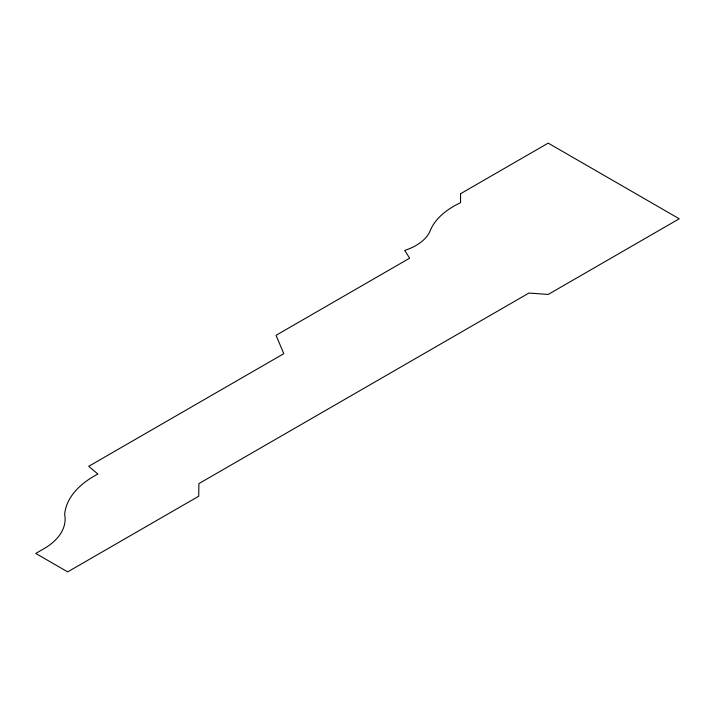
<?xml version="1.0" encoding="UTF-8"?>
<svg xmlns="http://www.w3.org/2000/svg" width="715" height="715" viewBox="0 0 715 715"><rect width="100%" height="100%" fill="white"/><g stroke="black" fill="none" stroke-linecap="round" stroke-linejoin="round"><path stroke-width="1.07" d="M460.549 193.729L460.549 202.703A87.784 50.685 0 0 0 430.144 230.856A52.919 30.557 0 0 1 404.699 250.438L409.632 258.187L276.044 335.317L283.81 353.675L88.723 466.305L97.901 474.054A100.592 58.076 0 0 0 64.663 514.442A72.733 41.997 0 0 1 43.955 548.709L35.75 553.446L67.675 571.875L198.725 496.219L198.895 483.608L528.957 293.043L548.199 294.446L679.25 218.781L548.199 143.125L460.549 193.729"/></g></svg>
